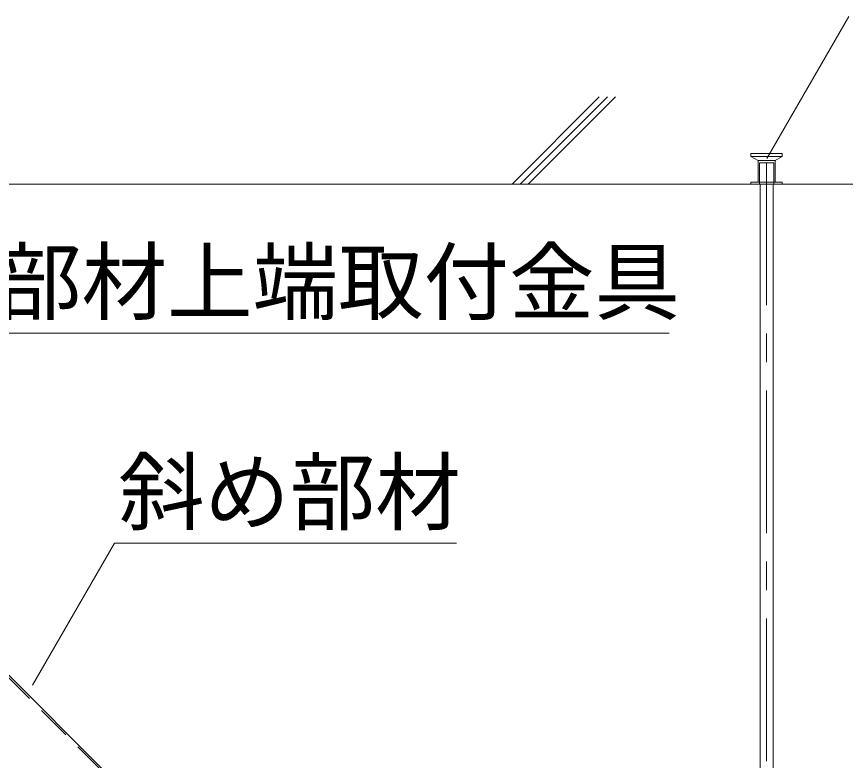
# Model space of a CAD drawing. Units: millimetres, scale not verified. Extents: x -7779 to 7778, y -5419 to 5375.
# Drawn here: x -6603 to -6022, y -711 to -189 of the extents above; entities that cross this region are included whole.
import ezdxf
from ezdxf.enums import TextEntityAlignment as Align

# ---------------------------------------------------------------- set-up
doc = ezdxf.new("R2010")
doc.units = ezdxf.units.MM
doc.header["$LTSCALE"] = 20
doc.linetypes.add('CHAIN1', pattern=[8, 5, -1, 1, -1])
doc.linetypes.add('DASHED1', pattern=[1.8, 1.2, -0.6])
doc.layers.add('2-6_文字', color=3, linetype='Continuous', lineweight=18)
doc.styles.add('ＭＳ ゴシック', font='')
doc.styles.get('ＭＳ ゴシック').set_extended_font_data('MS Gothic')

msp = doc.modelspace()

# ---------------------------------------------------------------- linework, layer by layer
at = {"layer": '2-6_文字', "color": 7}
for p, q in [((-6076.58, -288.49), (-6019.03, -188.81)), ((-6194.31, -245.25), (-6255.51, -306.44)), ((-6188.59, -245.18), (-6249.85, -306.44)), ((-6182.93, -245.18), (-6244.19, -306.44)), ((-7255.79, -306.44), (-4955.26, -306.44)), ((-6592.03, -658.2), (-6534.48, -558.52)), ((-6534.48, -558.52), (-6294.48, -558.52))]:
    msp.add_line(p, q, dxfattribs=at)
at = {"layer": '2-6_文字', "color": 4, "linetype": 'DASHED1', "lineweight": 9}
for p, q in [((-6065.83, -284.94), (-6087.83, -284.94)), ((-6065.83, -286.94), (-6087.83, -286.94)), ((-6082.83, -289.94), (-6082.83, -304.94)), ((-6070.83, -289.94), (-6082.83, -289.94)), ((-6070.83, -289.94), (-6070.83, -304.94)), ((-6081.83, -291.44), (-6081.83, -306.44)), ((-6081.83, -291.44), (-6081.33, -291.44)), ((-6071.83, -291.44), (-6081.33, -291.44)), ((-6071.83, -291.44), (-6071.83, -306.44)), ((-6087.83, -304.94), (-6087.83, -306.44)), ((-6065.83, -304.94), (-6087.83, -304.94)), ((-6065.83, -306.44), (-6087.83, -306.44)), ((-6069.83, -306.44), (-6083.83, -306.44)), ((-6065.83, -304.94), (-6065.83, -306.44))]:
    msp.add_line(p, q, dxfattribs=at)
at = {"layer": '2-6_文字', "color": 4, "linetype": 'CHAIN1', "lineweight": 9}
msp.add_line((-6076.83, -291.34), (-6076.83, -1162.57), dxfattribs=at)
at = {"layer": '2-6_文字'}
for p, q in [((-6081.33, -306.44), (-6081.33, -1128.94)), ((-6072.33, -306.44), (-6072.33, -1128.94)), ((-6915.82, -344.14), (-6103.99, -1155.98))]:
    msp.add_line(p, q, dxfattribs=at)
at = {"layer": '2-6_文字', "linetype": 'DASHED1'}
msp.add_line((-6916.67, -344.99), (-6104.84, -1156.83), dxfattribs=at)
at = {"layer": '2-6_文字', "color": 4, "linetype": 'DASHED1', "lineweight": 9}
for points in [[(-6087.83, -284.94), (-6087.83, -286.94), (-6082.83, -289.94)], [(-6065.83, -284.94), (-6065.83, -286.94), (-6070.83, -289.94)]]:
    msp.add_lwpolyline(points, dxfattribs=at)
at = {"layer": '2-6_文字', "color": 7}
msp.add_lwpolyline([(-6145.13, -410.95), (-6745.13, -410.95), (-6927.49, -325.98)], dxfattribs=at)

# ---------------------------------------------------------------- texts
at = {"layer": '2-6_文字', "color": 7, "style": 'ＭＳ ゴシック'}
for s, p in [('斜め部材上端取付金具', (-6737.63, -410.2)), ('斜め部材', (-6531.48, -557.77))]:
    msp.add_text(s, height=43.99, dxfattribs=at).set_placement(p, align=Align.BOTTOM_LEFT)

doc.saveas('drawing.dxf')
